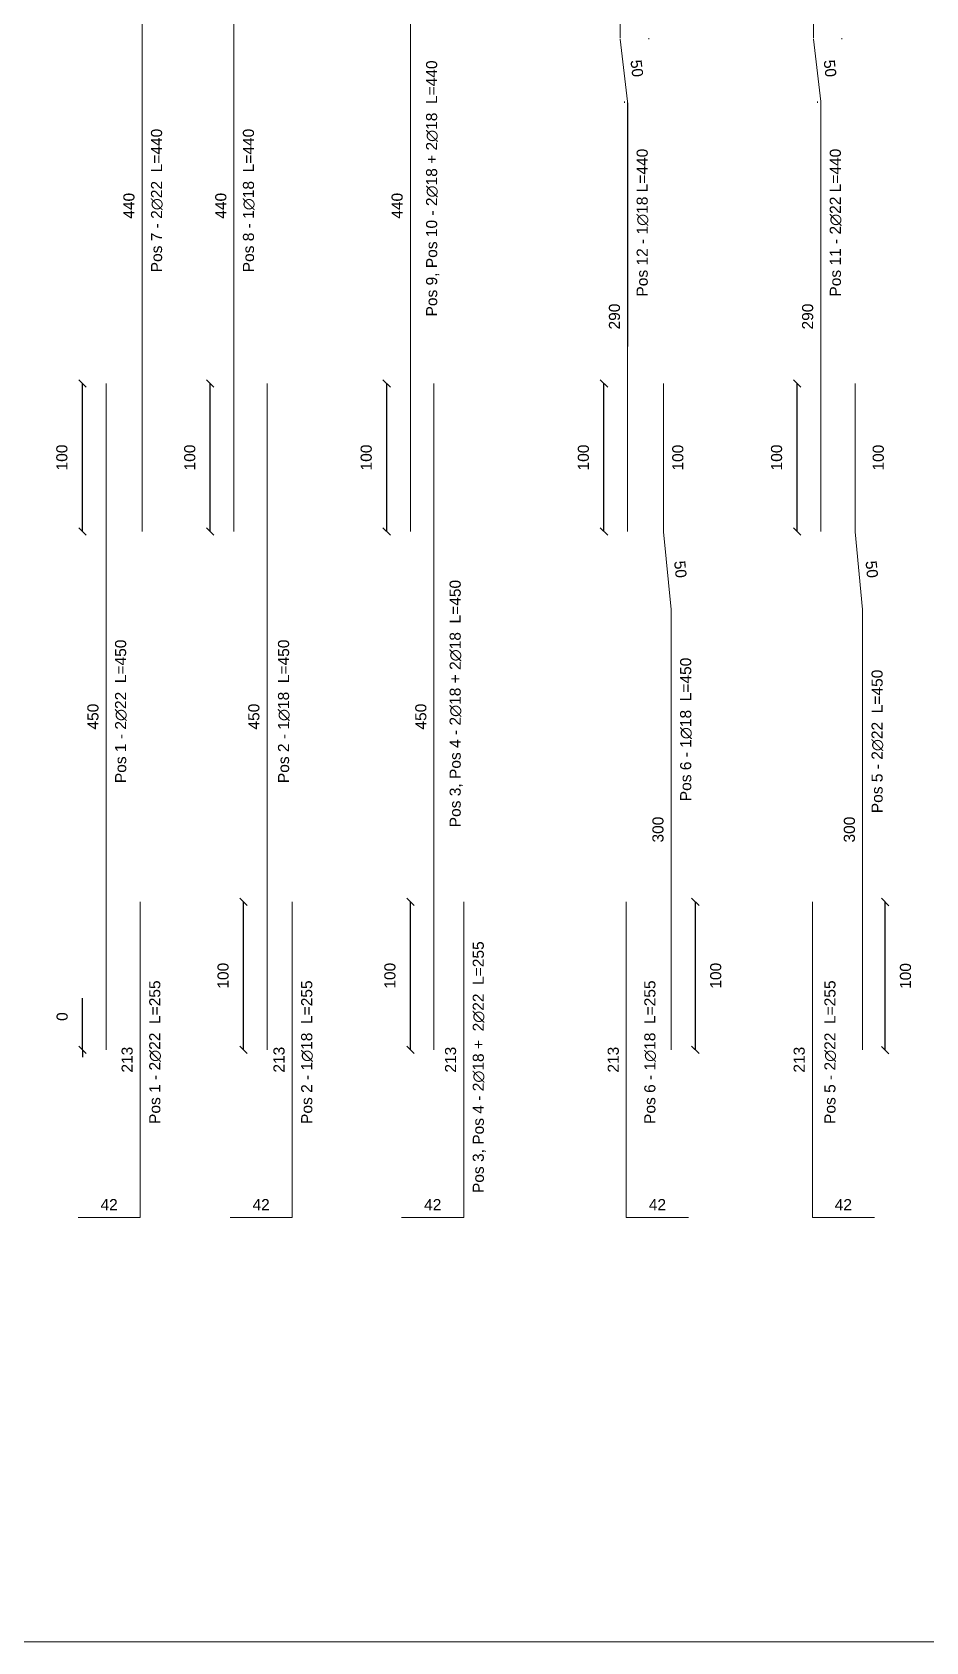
# Model space of a CAD drawing. Header units: millimetres. Extents: x -455371 to 117772, y -78417 to 116564.
# Drawn here: x -448724 to -442687, y 47891 to 58762 of the extents above; entities that cross this region are included whole.
import ezdxf

# ---------------------------------------------------------------- set-up
doc = ezdxf.new("R2010")
doc.units = ezdxf.units.MM
doc.layers.get('0').update_dxf_attribs({"color": 255})
for name, color, linetype, lineweight in [('armature', 5, 'Continuous', 18), ('quote', 5, 'Continuous', 15), ('Scritte', 7, 'Continuous', 15)]:
    doc.layers.add(name, color=color, linetype=linetype, lineweight=lineweight)
doc.styles.get("Standard").update_dxf_attribs({"font": 'arial.ttf'})
doc.dimstyles.new('per distinte 1 a 50', dxfattribs={"dimtxt": 75, "dimasz": 150, "dimexe": 0.18, "dimexo": 250, "dimgap": 50, "dimtad": 1, "dimdec": 0, "dimlfac": 0.1, "dimzin": 0, "dimdsep": 46, "dimtxsty": 'Standard', "dimblk": 'NONE', "dimcen": 0, "dimse1": 1, "dimse2": 1, "dimsd1": 1, "dimsd2": 1, "dimadec": 0, "dimazin": 0, "dimtfac": 1, "dimtdec": 0, "dimtix": 1, "dimtofl": 0, "dimtmove": 0, "dimatfit": 3, "dimldrblk": 'NONE', "dimfxl": 250, "dimfxlon": 1, "dimtolj": 1, "dimtzin": 0, "dimarcsym": 2})
doc.dimstyles.new('scala1 a 50', dxfattribs={"dimtxt": 75, "dimasz": 50, "dimexe": 0.18, "dimexo": 250, "dimgap": 100, "dimtad": 2, "dimdec": 0, "dimlfac": 0.1, "dimzin": 0, "dimdsep": 46, "dimtxsty": 'Standard', "dimblk": 'OBLIQUE', "dimcen": -100, "dimadec": 0, "dimazin": 0, "dimtfac": 1, "dimtdec": 0, "dimtofl": 0, "dimtmove": 0, "dimatfit": 3, "dimfxl": 250, "dimfxlon": 1, "dimtolj": 1, "dimtzin": 0, "dimarcsym": 0})

# ---------------------------------------------------------------- blocks, each defined once
blk = doc.blocks.new('*D2975')
at = {"layer": 'Defpoints', "color": 0, "transparency": 16777216}
for p in [(-447994, 52889), (-447994, 50756), (-447994, 50756)]:
    blk.add_point(p, dxfattribs=at)
at = {"layer": 'quote', "color": 0, "transparency": 16777216, "insert": (-448082, 51822), "char_height": 75, "attachment_point": 5, "rotation": 90}
blk.add_mtext('\\A1;213', dxfattribs=at)
blk = doc.blocks.new('_None')
blk = doc.blocks.new('*D2976')
at = {"layer": 'Defpoints', "color": 0, "transparency": 16777216}
for p in [(-448414, 50756), (-447994, 50756), (-447994, 50756)]:
    blk.add_point(p, dxfattribs=at)
at = {"layer": 'quote', "color": 0, "transparency": 16777216, "insert": (-448204, 50843), "char_height": 75, "attachment_point": 5}
blk.add_mtext('\\A1;42', dxfattribs=at)
blk = doc.blocks.new('*D2977')
at = {"layer": 'Defpoints', "color": 0, "transparency": 16777216}
for p in [(-444710, 50756), (-444710, 50756), (-444290, 50756)]:
    blk.add_point(p, dxfattribs=at)
at = {"layer": 'quote', "color": 0, "transparency": 16777216, "insert": (-444500, 50843), "char_height": 75, "attachment_point": 5}
blk.add_mtext('\\A1;42', dxfattribs=at)
blk = doc.blocks.new('*D2741')
at = {"layer": 'Defpoints', "color": 0, "transparency": 16777216}
for p in [(-444407, 54864), (-444408, 51889), (-444408, 51889)]:
    blk.add_point(p, dxfattribs=at)
at = {"layer": 'quote', "color": 0, "transparency": 16777216, "insert": (-444496, 53376), "char_height": 75, "attachment_point": 5, "rotation": 90}
blk.add_mtext('\\A1;300', dxfattribs=at)
blk = doc.blocks.new('*D2742')
at = {"layer": 'Defpoints', "color": 0, "transparency": 16777216}
for p in [(-448224, 56389), (-448224, 51889), (-448224, 51889)]:
    blk.add_point(p, dxfattribs=at)
at = {"layer": 'quote', "color": 0, "transparency": 16777216, "insert": (-448313, 54139), "char_height": 75, "attachment_point": 5, "rotation": 90}
blk.add_mtext('\\A1;450', dxfattribs=at)
blk = doc.blocks.new('*D2978')
at = {"layer": 'Defpoints', "color": 0, "transparency": 16777216}
for p in [(-444458, 55387), (-444458, 55387), (-444407, 54864)]:
    blk.add_point(p, dxfattribs=at)
at = {"layer": 'quote', "color": 0, "transparency": 16777216, "insert": (-444345, 55134), "char_height": 75, "attachment_point": 5, "rotation": 275.5541}
blk.add_mtext('\\A1;50', dxfattribs=at)
blk = doc.blocks.new('*D2743')
at = {"layer": 'Defpoints', "color": 0, "transparency": 16777216}
for p in [(-444458, 56389), (-444274, 56389), (-444458, 55387)]:
    blk.add_point(p, dxfattribs=at)
at = {"layer": 'quote', "color": 0, "transparency": 16777216, "insert": (-444362, 55888), "char_height": 75, "attachment_point": 5, "rotation": 90}
blk.add_mtext('\\A1;100', dxfattribs=at)
blk = doc.blocks.new('*D2744')
at = {"layer": 'Defpoints', "color": 0, "transparency": 16777216}
for p in [(-447982, 59789), (-447982, 55389), (-447982, 55389)]:
    blk.add_point(p, dxfattribs=at)
at = {"layer": 'quote', "color": 0, "transparency": 16777216, "insert": (-448070, 57589), "char_height": 75, "attachment_point": 5, "rotation": 90}
blk.add_mtext('\\A1;440', dxfattribs=at)
blk = doc.blocks.new('*D2738')
at = {"layer": 'Defpoints', "color": 0, "transparency": 16777216}
for p in [(-444701, 58293), (-444701, 55389), (-444701, 55389)]:
    blk.add_point(p, dxfattribs=at)
at = {"layer": 'quote', "color": 0, "transparency": 16777216, "insert": (-444790, 56841), "char_height": 75, "attachment_point": 5, "rotation": 90}
blk.add_mtext('\\A1;290', dxfattribs=at)
blk = doc.blocks.new('*D2979')
at = {"layer": 'Defpoints', "color": 0, "transparency": 16777216}
for p in [(-444752, 58722), (-444751, 58722), (-444701, 58293)]:
    blk.add_point(p, dxfattribs=at)
at = {"layer": 'quote', "color": 0, "transparency": 16777216, "insert": (-444639, 58517), "char_height": 75, "attachment_point": 5, "rotation": 276.6072}
blk.add_mtext('\\A1;50', dxfattribs=at)
blk = doc.blocks.new('*D2755')
at = {"layer": 'Defpoints', "color": 0, "transparency": 16777216}
for p in [(-447137, 56389), (-447137, 51889), (-447137, 51889)]:
    blk.add_point(p, dxfattribs=at)
at = {"layer": 'quote', "color": 0, "transparency": 16777216, "insert": (-447226, 54139), "char_height": 75, "attachment_point": 5, "rotation": 90}
blk.add_mtext('\\A1;450', dxfattribs=at)
blk = doc.blocks.new('*D2756')
at = {"layer": 'Defpoints', "color": 0, "transparency": 16777216}
for p in [(-446010, 56389), (-446010, 51889), (-446010, 51889)]:
    blk.add_point(p, dxfattribs=at)
at = {"layer": 'quote', "color": 0, "transparency": 16777216, "insert": (-446098, 54139), "char_height": 75, "attachment_point": 5, "rotation": 90}
blk.add_mtext('\\A1;450', dxfattribs=at)
blk = doc.blocks.new('*D2982')
at = {"layer": 'Defpoints', "color": 0, "transparency": 16777216}
for p in [(-446967, 52889), (-446967, 50756), (-446967, 50756)]:
    blk.add_point(p, dxfattribs=at)
at = {"layer": 'quote', "color": 0, "transparency": 16777216, "insert": (-447056, 51822), "char_height": 75, "attachment_point": 5, "rotation": 90}
blk.add_mtext('\\A1;213', dxfattribs=at)
blk = doc.blocks.new('*D2983')
at = {"layer": 'Defpoints', "color": 0, "transparency": 16777216}
for p in [(-447387, 50756), (-446967, 50756), (-446967, 50756)]:
    blk.add_point(p, dxfattribs=at)
at = {"layer": 'quote', "color": 0, "transparency": 16777216, "insert": (-447177, 50843), "char_height": 75, "attachment_point": 5}
blk.add_mtext('\\A1;42', dxfattribs=at)
blk = doc.blocks.new('*D2984')
at = {"layer": 'Defpoints', "color": 0, "transparency": 16777216}
for p in [(-445808, 52889), (-445808, 50756), (-445808, 50756)]:
    blk.add_point(p, dxfattribs=at)
at = {"layer": 'quote', "color": 0, "transparency": 16777216, "insert": (-445897, 51822), "char_height": 75, "attachment_point": 5, "rotation": 90}
blk.add_mtext('\\A1;213', dxfattribs=at)
blk = doc.blocks.new('*D2985')
at = {"layer": 'Defpoints', "color": 0, "transparency": 16777216}
for p in [(-446228, 50756), (-445808, 50756), (-445808, 50756)]:
    blk.add_point(p, dxfattribs=at)
at = {"layer": 'quote', "color": 0, "transparency": 16777216, "insert": (-446018, 50843), "char_height": 75, "attachment_point": 5}
blk.add_mtext('\\A1;42', dxfattribs=at)
blk = doc.blocks.new('*D2986')
at = {"layer": 'Defpoints', "color": 0, "transparency": 16777216}
for p in [(-443454, 50756), (-443454, 50756), (-443034, 50756)]:
    blk.add_point(p, dxfattribs=at)
at = {"layer": 'quote', "color": 0, "transparency": 16777216, "insert": (-443244, 50843), "char_height": 75, "attachment_point": 5}
blk.add_mtext('\\A1;42', dxfattribs=at)
blk = doc.blocks.new('*D2757')
at = {"layer": 'Defpoints', "color": 0, "transparency": 16777216}
for p in [(-444710, 52889), (-444710, 50756), (-444710, 50756)]:
    blk.add_point(p, dxfattribs=at)
at = {"layer": 'quote', "color": 0, "transparency": 16777216, "insert": (-444798, 51822), "char_height": 75, "attachment_point": 5, "rotation": 90}
blk.add_mtext('\\A1;213', dxfattribs=at)
blk = doc.blocks.new('*D2758')
at = {"layer": 'Defpoints', "color": 0, "transparency": 16777216}
for p in [(-443454, 52889), (-443454, 50756), (-443454, 50756)]:
    blk.add_point(p, dxfattribs=at)
at = {"layer": 'quote', "color": 0, "transparency": 16777216, "insert": (-443542, 51822), "char_height": 75, "attachment_point": 5, "rotation": 90}
blk.add_mtext('\\A1;213', dxfattribs=at)
blk = doc.blocks.new('_Oblique')
at = {"color": 0, "linetype": 'ByBlock', "lineweight": -2}
blk.add_line((-0.5, -0.5), (0.5, 0.5), dxfattribs=at)
blk = doc.blocks.new('*D2987')
at = {"layer": 'Defpoints', "color": 0, "transparency": 16777216}
for p in [(-448383, 51889), (-448224, 51889), (-448224, 51889)]:
    blk.add_point(p, dxfattribs=at)
at = {"layer": 'quote', "color": 0, "lineweight": -2, "transparency": 16777216}
for q in [(-448383, 52237), (-448383, 51889), (-448383, 51889), (-448383, 51839)]:
    blk.add_line((-448383, 51889), q, dxfattribs=at)
at = {"layer": 'quote', "color": 0, "lineweight": -2, "transparency": 16777216, "xscale": 50, "yscale": 50, "zscale": 50}
for rotation in [90, 270]:
    blk.add_blockref('_Oblique', (-448383, 51889), dxfattribs=dict(at, rotation=rotation))
at = {"layer": 'quote', "color": 0, "transparency": 16777216, "insert": (-448521, 52113), "char_height": 75, "attachment_point": 5, "rotation": 90}
blk.add_mtext('\\A1;0', dxfattribs=at)
blk = doc.blocks.new('*D2747')
at = {"layer": 'Defpoints', "color": 0, "transparency": 16777216}
for p in [(-443114, 54864), (-443115, 51889), (-443115, 51889)]:
    blk.add_point(p, dxfattribs=at)
at = {"layer": 'quote', "color": 0, "transparency": 16777216, "insert": (-443203, 53376), "char_height": 75, "attachment_point": 5, "rotation": 90}
blk.add_mtext('\\A1;300', dxfattribs=at)
blk = doc.blocks.new('*D2988')
at = {"layer": 'Defpoints', "color": 0, "transparency": 16777216}
for p in [(-443165, 55387), (-443165, 55387), (-443114, 54864)]:
    blk.add_point(p, dxfattribs=at)
at = {"layer": 'quote', "color": 0, "transparency": 16777216, "insert": (-443052, 55134), "char_height": 75, "attachment_point": 5, "rotation": 275.5541}
blk.add_mtext('\\A1;50', dxfattribs=at)
blk = doc.blocks.new('*D2748')
at = {"layer": 'Defpoints', "color": 0, "transparency": 16777216}
for p in [(-443165, 56389), (-442920, 56389), (-443165, 55387)]:
    blk.add_point(p, dxfattribs=at)
at = {"layer": 'quote', "color": 0, "transparency": 16777216, "insert": (-443008, 55888), "char_height": 75, "attachment_point": 5, "rotation": 90}
blk.add_mtext('\\A1;100', dxfattribs=at)
blk = doc.blocks.new('*D2749')
at = {"layer": 'Defpoints', "color": 0, "transparency": 16777216}
for p in [(-443396, 58293), (-443396, 55389), (-443396, 55389)]:
    blk.add_point(p, dxfattribs=at)
at = {"layer": 'quote', "color": 0, "transparency": 16777216, "insert": (-443485, 56841), "char_height": 75, "attachment_point": 5, "rotation": 90}
blk.add_mtext('\\A1;290', dxfattribs=at)
blk = doc.blocks.new('*D2989')
at = {"layer": 'Defpoints', "color": 0, "transparency": 16777216}
for p in [(-443447, 58722), (-443446, 58722), (-443396, 58293)]:
    blk.add_point(p, dxfattribs=at)
at = {"layer": 'quote', "color": 0, "transparency": 16777216, "insert": (-443334, 58517), "char_height": 75, "attachment_point": 5, "rotation": 276.6072}
blk.add_mtext('\\A1;50', dxfattribs=at)
blk = doc.blocks.new('*D2768')
at = {"layer": 'Defpoints', "color": 0, "transparency": 16777216}
for p in [(-447296, 52889), (-447137, 52889), (-447137, 51889)]:
    blk.add_point(p, dxfattribs=at)
at = {"layer": 'quote', "color": 0, "lineweight": -2, "transparency": 16777216}
for p, q in [((-447296, 52889), (-447296, 52889)), ((-447296, 51889), (-447296, 52889)), ((-447296, 51889), (-447296, 51889))]:
    blk.add_line(p, q, dxfattribs=at)
at = {"layer": 'quote', "color": 0, "lineweight": -2, "transparency": 16777216, "xscale": 50, "yscale": 50, "zscale": 50}
for p, rotation in [((-447296, 52889), 90), ((-447296, 51889), 270)]:
    blk.add_blockref('_Oblique', p, dxfattribs=dict(at, rotation=rotation))
at = {"layer": 'quote', "color": 0, "transparency": 16777216, "insert": (-447434, 52389), "char_height": 75, "attachment_point": 5, "rotation": 90}
blk.add_mtext('\\A1;100', dxfattribs=at)
blk = doc.blocks.new('*D2769')
at = {"layer": 'Defpoints', "color": 0, "transparency": 16777216}
for p in [(-446169, 52889), (-446010, 52889), (-446010, 51889)]:
    blk.add_point(p, dxfattribs=at)
at = {"layer": 'quote', "color": 0, "lineweight": -2, "transparency": 16777216}
for p, q in [((-446169, 52889), (-446169, 52889)), ((-446169, 51889), (-446169, 52889)), ((-446169, 51889), (-446169, 51889))]:
    blk.add_line(p, q, dxfattribs=at)
at = {"layer": 'quote', "color": 0, "lineweight": -2, "transparency": 16777216, "xscale": 50, "yscale": 50, "zscale": 50}
for p, rotation in [((-446169, 52889), 90), ((-446169, 51889), 270)]:
    blk.add_blockref('_Oblique', p, dxfattribs=dict(at, rotation=rotation))
at = {"layer": 'quote', "color": 0, "transparency": 16777216, "insert": (-446307, 52389), "char_height": 75, "attachment_point": 5, "rotation": 90}
blk.add_mtext('\\A1;100', dxfattribs=at)
blk = doc.blocks.new('*D2770')
at = {"layer": 'Defpoints', "color": 0, "transparency": 16777216}
for p in [(-444408, 52889), (-444244, 52889), (-444408, 51889)]:
    blk.add_point(p, dxfattribs=at)
at = {"layer": 'quote', "color": 0, "lineweight": -2, "transparency": 16777216}
for p, q in [((-444244, 52889), (-444244, 52889)), ((-444244, 51889), (-444244, 52889)), ((-444244, 51889), (-444244, 51889))]:
    blk.add_line(p, q, dxfattribs=at)
at = {"layer": 'quote', "color": 0, "lineweight": -2, "transparency": 16777216, "xscale": 50, "yscale": 50, "zscale": 50}
for p, rotation in [((-444244, 52889), 90), ((-444244, 51889), 270)]:
    blk.add_blockref('_Oblique', p, dxfattribs=dict(at, rotation=rotation))
at = {"layer": 'quote', "color": 0, "transparency": 16777216, "insert": (-444106, 52389), "char_height": 75, "attachment_point": 5, "rotation": 90}
blk.add_mtext('\\A1;100', dxfattribs=at)
blk = doc.blocks.new('*D2765')
at = {"layer": 'Defpoints', "color": 0, "transparency": 16777216}
for p in [(-443115, 52887), (-442962, 52887), (-443115, 51887)]:
    blk.add_point(p, dxfattribs=at)
at = {"layer": 'quote', "color": 0, "lineweight": -2, "transparency": 16777216}
for p, q in [((-442962, 52887), (-442962, 52887)), ((-442962, 51887), (-442962, 52887)), ((-442962, 51887), (-442962, 51887))]:
    blk.add_line(p, q, dxfattribs=at)
at = {"layer": 'quote', "color": 0, "lineweight": -2, "transparency": 16777216, "xscale": 50, "yscale": 50, "zscale": 50}
for p, rotation in [((-442962, 52887), 90), ((-442962, 51887), 270)]:
    blk.add_blockref('_Oblique', p, dxfattribs=dict(at, rotation=rotation))
at = {"layer": 'quote', "color": 0, "transparency": 16777216, "insert": (-442824, 52387), "char_height": 75, "attachment_point": 5, "rotation": 90}
blk.add_mtext('\\A1;100', dxfattribs=at)
blk = doc.blocks.new('*D2766')
at = {"layer": 'Defpoints', "color": 0, "transparency": 16777216}
for p in [(-444751, 59789), (-444751, 58722), (-444751, 58722)]:
    blk.add_point(p, dxfattribs=at)
at = {"layer": 'quote', "color": 0, "transparency": 16777216, "insert": (-444839, 59255), "char_height": 75, "attachment_point": 5, "rotation": 90}
blk.add_mtext('\\A1;100', dxfattribs=at)
blk = doc.blocks.new('*D2767')
at = {"layer": 'Defpoints', "color": 0, "transparency": 16777216}
for p in [(-443446, 59789), (-443446, 58722), (-443446, 58722)]:
    blk.add_point(p, dxfattribs=at)
at = {"layer": 'quote', "color": 0, "transparency": 16777216, "insert": (-443534, 59255), "char_height": 75, "attachment_point": 5, "rotation": 90}
blk.add_mtext('\\A1;100', dxfattribs=at)
blk = doc.blocks.new('*D2759')
at = {"layer": 'Defpoints', "color": 0, "transparency": 16777216}
for p in [(-447361, 59789), (-447361, 55389), (-447361, 55389)]:
    blk.add_point(p, dxfattribs=at)
at = {"layer": 'quote', "color": 0, "transparency": 16777216, "insert": (-447449, 57589), "char_height": 75, "attachment_point": 5, "rotation": 90}
blk.add_mtext('\\A1;440', dxfattribs=at)
blk = doc.blocks.new('*D2992')
at = {"layer": 'Defpoints', "color": 0, "transparency": 16777216}
for p in [(-448384, 56389), (-448224, 56389), (-448224, 55389)]:
    blk.add_point(p, dxfattribs=at)
at = {"layer": 'quote', "color": 0, "lineweight": -2, "transparency": 16777216}
for p, q in [((-448384, 56389), (-448385, 56389)), ((-448384, 55389), (-448384, 56389)), ((-448384, 55389), (-448385, 55389))]:
    blk.add_line(p, q, dxfattribs=at)
at = {"layer": 'quote', "color": 0, "lineweight": -2, "transparency": 16777216, "xscale": 50, "yscale": 50, "zscale": 50}
for p, rotation in [((-448384, 56389), 90), ((-448384, 55389), 270)]:
    blk.add_blockref('_Oblique', p, dxfattribs=dict(at, rotation=rotation))
at = {"layer": 'quote', "color": 0, "transparency": 16777216, "insert": (-448523, 55889), "char_height": 75, "attachment_point": 5, "rotation": 90}
blk.add_mtext('\\A1;100', dxfattribs=at)
blk = doc.blocks.new('*D2760')
at = {"layer": 'Defpoints', "color": 0, "transparency": 16777216}
for p in [(-446169, 59789), (-446169, 55389), (-446169, 55389)]:
    blk.add_point(p, dxfattribs=at)
at = {"layer": 'quote', "color": 0, "transparency": 16777216, "insert": (-446258, 57589), "char_height": 75, "attachment_point": 5, "rotation": 90}
blk.add_mtext('\\A1;440', dxfattribs=at)
blk = doc.blocks.new('*D2761')
at = {"layer": 'Defpoints', "color": 0, "transparency": 16777216}
for p in [(-447521, 56389), (-447361, 56389), (-447361, 55389)]:
    blk.add_point(p, dxfattribs=at)
at = {"layer": 'quote', "color": 0, "lineweight": -2, "transparency": 16777216}
for p, q in [((-447521, 56389), (-447521, 56389)), ((-447521, 55389), (-447521, 56389)), ((-447521, 55389), (-447521, 55389))]:
    blk.add_line(p, q, dxfattribs=at)
at = {"layer": 'quote', "color": 0, "lineweight": -2, "transparency": 16777216, "xscale": 50, "yscale": 50, "zscale": 50}
for p, rotation in [((-447521, 56389), 90), ((-447521, 55389), 270)]:
    blk.add_blockref('_Oblique', p, dxfattribs=dict(at, rotation=rotation))
at = {"layer": 'quote', "color": 0, "transparency": 16777216, "insert": (-447659, 55889), "char_height": 75, "attachment_point": 5, "rotation": 90}
blk.add_mtext('\\A1;100', dxfattribs=at)
blk = doc.blocks.new('*D2762')
at = {"layer": 'Defpoints', "color": 0, "transparency": 16777216}
for p in [(-446329, 56389), (-446169, 56389), (-446169, 55389)]:
    blk.add_point(p, dxfattribs=at)
at = {"layer": 'quote', "color": 0, "lineweight": -2, "transparency": 16777216}
for p, q in [((-446329, 56389), (-446329, 56389)), ((-446329, 55389), (-446329, 56389)), ((-446329, 55389), (-446329, 55389))]:
    blk.add_line(p, q, dxfattribs=at)
at = {"layer": 'quote', "color": 0, "lineweight": -2, "transparency": 16777216, "xscale": 50, "yscale": 50, "zscale": 50}
for p, rotation in [((-446329, 56389), 90), ((-446329, 55389), 270)]:
    blk.add_blockref('_Oblique', p, dxfattribs=dict(at, rotation=rotation))
at = {"layer": 'quote', "color": 0, "transparency": 16777216, "insert": (-446467, 55889), "char_height": 75, "attachment_point": 5, "rotation": 90}
blk.add_mtext('\\A1;100', dxfattribs=at)
blk = doc.blocks.new('*D2763')
at = {"layer": 'Defpoints', "color": 0, "transparency": 16777216}
for p in [(-444861, 56389), (-444701, 56389), (-444701, 55389)]:
    blk.add_point(p, dxfattribs=at)
at = {"layer": 'quote', "color": 0, "lineweight": -2, "transparency": 16777216}
for p, q in [((-444861, 56389), (-444861, 56389)), ((-444861, 55389), (-444861, 56389)), ((-444861, 55389), (-444861, 55389))]:
    blk.add_line(p, q, dxfattribs=at)
at = {"layer": 'quote', "color": 0, "lineweight": -2, "transparency": 16777216, "xscale": 50, "yscale": 50, "zscale": 50}
for p, rotation in [((-444861, 56389), 90), ((-444861, 55389), 270)]:
    blk.add_blockref('_Oblique', p, dxfattribs=dict(at, rotation=rotation))
at = {"layer": 'quote', "color": 0, "transparency": 16777216, "insert": (-445000, 55889), "char_height": 75, "attachment_point": 5, "rotation": 90}
blk.add_mtext('\\A1;100', dxfattribs=at)
blk = doc.blocks.new('*D2764')
at = {"layer": 'Defpoints', "color": 0, "transparency": 16777216}
for p in [(-443556, 56389), (-443396, 56389), (-443396, 55389)]:
    blk.add_point(p, dxfattribs=at)
at = {"layer": 'quote', "color": 0, "lineweight": -2, "transparency": 16777216}
for p, q in [((-443556, 56389), (-443556, 56389)), ((-443556, 55389), (-443556, 56389)), ((-443556, 55389), (-443556, 55389))]:
    blk.add_line(p, q, dxfattribs=at)
at = {"layer": 'quote', "color": 0, "lineweight": -2, "transparency": 16777216, "xscale": 50, "yscale": 50, "zscale": 50}
for p, rotation in [((-443556, 56389), 90), ((-443556, 55389), 270)]:
    blk.add_blockref('_Oblique', p, dxfattribs=dict(at, rotation=rotation))
at = {"layer": 'quote', "color": 0, "transparency": 16777216, "insert": (-443695, 55889), "char_height": 75, "attachment_point": 5, "rotation": 90}
blk.add_mtext('\\A1;100', dxfattribs=at)

msp = doc.modelspace()

# ---------------------------------------------------------------- linework, layer by layer
at = {"layer": 'armature'}
for p, q in [((-444751.2, 58721.6), (-444751.2, 59788.5)), ((-443446.1, 58721.6), (-443446.1, 59788.5)), ((-444701.5, 58292.6), (-444750.7, 58713.5)), ((-443396.4, 58292.6), (-443445.6, 58713.5)), ((-444701.1, 56638.5), (-444701.1, 58285.5)), ((-443396, 56638.5), (-443396, 58285.5)), ((-448224.5, 56388.5), (-448224.5, 51888.5)), ((-447137.3, 56388.5), (-447137.3, 51888.5)), ((-446010.2, 56388.5), (-446010.2, 51888.5)), ((-444458, 55387.5), (-444458, 56388.5)), ((-443165, 55387.5), (-443165, 56388.5)), ((-444458, 55387.5), (-444407, 54863.5)), ((-443165, 55387.5), (-443114.1, 54863.5)), ((-444407, 54863.5), (-444408, 51888.5)), ((-443114.1, 54863.5), (-443115.1, 51888.5)), ((-447993.7, 50755.5), (-447993.7, 52888.5)), ((-446967.3, 50755.5), (-446967.3, 52888.5)), ((-445808.3, 50755.5), (-445808.3, 52888.5)), ((-444710.2, 50755.5), (-444710.2, 52888.5)), ((-443453.5, 50755.5), (-443453.5, 52888.5))]:
    msp.add_line(p, q, dxfattribs=at)
for points in [[(-447981.8, 59788.5), (-447981.8, 55388.5)], [(-447360.8, 59788.5), (-447360.8, 55388.5)], [(-446169.2, 59788.5), (-446169.2, 55388.5)], [(-444701.5, 58292.6), (-444701.5, 55388.5)], [(-443396.4, 58292.6), (-443396.4, 55388.5)], [(-447993.7, 50755.5), (-448413.7, 50755.5)], [(-446967.3, 50755.5), (-447387.3, 50755.5)], [(-445808.3, 50755.5), (-446228.3, 50755.5)], [(-444710.2, 50755.5), (-444290.2, 50755.5)], [(-443453.5, 50755.5), (-443033.5, 50755.5)]]:
    msp.add_lwpolyline(points, dxfattribs=at)
for centre, start, end in [((-444489.2, 58721.6), 180, 186.67007), ((-443184.1, 58721.6), 180, 186.67007), ((-444793.1, 58285.4), 0, 6.66249), ((-444771.1, 58285.5), 360, 5.76912), ((-443488, 58285.4), 0, 6.66249), ((-443466, 58285.5), 360, 5.76912)]:
    msp.add_arc(centre, 70, start, end, dxfattribs=at)
at = {"layer": 'quote'}
msp.add_lwpolyline([(-455370.7, 70223.3), (-403722.5, 70223.3), (-403722.5, 47890.5), (-455370.7, 47890.5)], close=True, dxfattribs=at)

# ---------------------------------------------------------------- texts
at = {"layer": 'Scritte', "char_height": 75, "rotation": 90}
for s, width, heights, insert, attachment_point in [('Pos 9, Pos 10 - 2∅18 + 2∅18  L=440', 1872.833, [92.6], (-445974.1, 56841.6), 7), ('Pos 7 - 2∅22  L=440', 995.998, [0], (-447921.3, 57139.9), 1), ('Pos 8 - 1∅18  L=440', 995.998, [0], (-447300.3, 57139.9), 1), ('Pos 12 - 1∅18 L=440 ', 1136.46, [0], (-444640.6, 56975.8), 1), ('Pos 11 - 2∅22 L=440 ', 1136.46, [0], (-443335.9, 56975.8), 1), ('Pos 3, Pos 4 - 2∅18 + 2∅18  L=450', 1872.833, [92.6], (-445815, 53391.6), 7), ('Pos 1 - 2∅22  L=450', 995.998, [0], (-448164, 53689.9), 1), ('Pos 2 - 1∅18  L=450', 995.998, [0], (-446983.4, 53689.9), 7), ('Pos 6 - 1∅18  L=450', 1064.029, [0], (-444346.8, 53567.6), 1), ('Pos 5 - 2∅22  L=450', 1056.376, [0], (-443053.8, 53486.7), 1), ('Pos 3, Pos 4 - 2∅18 +  2∅22  L=255', 1724.078, [0], (-445747.8, 50921.4), 1), ('Pos 1 - 2∅22  L=255', 1174.173, [0], (-447933.2, 51388), 1), ('Pos 2 - 1∅18  L=255', 1174.173, [0], (-446906.8, 51388), 1), ('Pos 6 - 1∅18  L=255', 1174.173, [80.8], (-444508.9, 51388), 7), ('Pos 5 - 2∅22  L=255', 1174.173, [80.8], (-443292.4, 51388), 7)]:
    msp.add_mtext_dynamic_manual_height_columns(s, width=width, gutter_width=12.5, heights=heights, dxfattribs=dict(at, insert=insert, attachment_point=attachment_point))

# ---------------------------------------------------------------- dimensions: what is measured, and where the dimension line sits
at = {"layer": 'quote'}
for base, p1, p2, angle, dimstyle, picture, middle in [((-447981.8, 55388.5), (-447981.8, 59788.5), (-447981.8, 55388.5), 90, 'per distinte 1 a 50', '*D2744', (-448070.1, 57588.5)), ((-447360.8, 55388.5), (-447360.8, 59788.5), (-447360.8, 55388.5), 90, 'per distinte 1 a 50', '*D2759', (-447449.1, 57588.5)), ((-446169.2, 55388.5), (-446169.2, 59788.5), (-446169.2, 55388.5), 90, 'per distinte 1 a 50', '*D2760', (-446257.5, 57588.5)), ((-444701.5, 55388.5), (-444701.5, 58292.6), (-444701.5, 55388.5), 90, 'per distinte 1 a 50', '*D2738', (-444789.7, 56840.5)), ((-443396.4, 55388.5), (-443396.4, 58292.6), (-443396.4, 55388.5), 90, 'per distinte 1 a 50', '*D2749', (-443484.7, 56840.5)), ((-448384.3, 56388.5), (-448224.5, 55388.5), (-448224.5, 56388.5), 90, 'scala1 a 50', '*D2992', (-448522.6, 55888.5)), ((-448224.5, 51888.5), (-448224.5, 56388.5), (-448224.5, 51888.5), 90, 'per distinte 1 a 50', '*D2742', (-448312.8, 54138.5)), ((-447520.6, 56388.5), (-447360.8, 55388.5), (-447360.8, 56388.5), 90, 'scala1 a 50', '*D2761', (-447658.9, 55888.5)), ((-447137.3, 51888.5), (-447137.3, 56388.5), (-447137.3, 51888.5), 90, 'per distinte 1 a 50', '*D2755', (-447225.6, 54138.5)), ((-446329.1, 56388.5), (-446169.2, 55388.5), (-446169.2, 56388.5), 90, 'scala1 a 50', '*D2762', (-446467.4, 55888.5)), ((-446010.2, 51888.5), (-446010.2, 56388.5), (-446010.2, 51888.5), 90, 'per distinte 1 a 50', '*D2756', (-446098.5, 54138.5)), ((-444861.3, 56388.5), (-444701.5, 55388.5), (-444701.5, 56388.5), 90, 'scala1 a 50', '*D2763', (-444999.6, 55888.5)), ((-443556.2, 56388.5), (-443396.4, 55388.5), (-443396.4, 56388.5), 90, 'scala1 a 50', '*D2764', (-443694.5, 55888.5)), ((-447993.7, 50755.5), (-447993.7, 52888.5), (-447993.7, 50755.5), 90, 'per distinte 1 a 50', '*D2975', (-448082, 51822)), ((-447296, 52888.5), (-447137.3, 51888.5), (-447137.3, 52888.5), 90, 'scala1 a 50', '*D2768', (-447434.3, 52388.5)), ((-446967.3, 50755.5), (-446967.3, 52888.5), (-446967.3, 50755.5), 90, 'per distinte 1 a 50', '*D2982', (-447055.6, 51822)), ((-446168.8, 52888.5), (-446010.2, 51888.5), (-446010.2, 52888.5), 90, 'scala1 a 50', '*D2769', (-446307.1, 52388.5)), ((-445808.3, 50755.5), (-445808.3, 52888.5), (-445808.3, 50755.5), 90, 'per distinte 1 a 50', '*D2984', (-445896.6, 51822)), ((-444710.2, 50755.5), (-444710.2, 52888.5), (-444710.2, 50755.5), 90, 'per distinte 1 a 50', '*D2757', (-444798.5, 51822)), ((-444244.5, 52888.5), (-444407.5, 51888.5), (-444407.7, 52888.5), 90, 'scala1 a 50', '*D2770', (-444106.2, 52388.5)), ((-443453.5, 50755.5), (-443453.5, 52888.5), (-443453.5, 50755.5), 90, 'per distinte 1 a 50', '*D2758', (-443541.9, 51822)), ((-442962.1, 52887.5), (-443114.7, 51887.5), (-443114.7, 52887.5), 90, 'scala1 a 50', '*D2765', (-442823.8, 52387.5)), ((-448383.1308723, 51888.5185519), (-448224.4909773, 51888.5185519), (-448224.4909773, 51888.5185519), 90, 'scala1 a 50', '*D2987', (-448521.4238464, 52112.9728493)), ((-444710.2, 50755.5), (-444290.2, 50755.5), (-444710.2, 50755.5), 180, 'per distinte 1 a 50', '*D2977', (-444500.2, 50843.2)), ((-443453.5, 50755.5), (-443033.5, 50755.5), (-443453.5, 50755.5), 180, 'per distinte 1 a 50', '*D2986', (-443243.5, 50843.2))]:
    dim = msp.add_linear_dim(base=base, p1=p1, p2=p2, angle=angle, dimstyle=dimstyle, dxfattribs=at)
    dim.commit()
    dim.dimension.update_dxf_attribs({"geometry": picture, "text_midpoint": middle})
for base, p1, p2, picture, middle in [((-444751.2, 58721.5), (-444751.2, 59788.5), (-444751.2, 58721.5), '*D2766', (-444839.4, 59255)), ((-443446.1, 58721.5), (-443446.1, 59788.5), (-443446.1, 58721.5), '*D2767', (-443534.4, 59255))]:
    dim = msp.add_linear_dim(base=base, p1=p1, p2=p2, angle=90, text='100', dimstyle='per distinte 1 a 50', dxfattribs=at)
    dim.commit()
    dim.dimension.update_dxf_attribs({"geometry": picture, "text_midpoint": middle})
for p1, p2, picture, middle in [((-444701.5, 58292.6), (-444751.2, 58721.6), '*D2979', (-444639.1, 58517.2)), ((-443396.4, 58292.6), (-443446.1, 58721.6), '*D2989', (-443334, 58517.2))]:
    dim = msp.add_aligned_dim(p1=p1, p2=p2, distance=0.5, text='50', dimstyle='per distinte 1 a 50', dxfattribs=at)
    dim.commit()
    dim.dimension.update_dxf_attribs({"geometry": picture, "text_midpoint": middle})
for base, p1, p2, picture, middle in [((-444274, 56388.5), (-444458, 55387.5), (-444458, 56388.5), '*D2743', (-444274, 55888)), ((-442919.7, 56388.5), (-443165, 55387.5), (-443165, 56388.5), '*D2748', (-442919.7, 55888))]:
    dim = msp.add_linear_dim(base=base, p1=p1, p2=p2, angle=90, dimstyle='per distinte 1 a 50', dxfattribs=at)
    dim.commit()
    dim.dimension.update_dxf_attribs({"geometry": picture, "text_midpoint": middle, "dimtype": 161})
for base, p1, p2, angle, text, picture, middle, dimtype in [((-444458, 55387.5), (-444407, 54863.5), (-444458, 55387.5), 95.55408, '50', '*D2978', (-444432.5, 55125.5), 161), ((-443165, 55387.5), (-443114.1, 54863.5), (-443165, 55387.5), 95.55408, '50', '*D2988', (-443139.6, 55125.5), 161), ((-444407.5, 51888.5), (-444407, 54863.5), (-444408, 51888.5), 90, '300', '*D2741', (-444407.5, 53376), 160), ((-443114.6, 51888.5), (-443114.1, 54863.5), (-443115.1, 51888.5), 90, '300', '*D2747', (-443114.6, 53376), 160)]:
    dim = msp.add_linear_dim(base=base, p1=p1, p2=p2, angle=angle, text=text, dimstyle='per distinte 1 a 50', dxfattribs=at)
    dim.commit()
    dim.dimension.update_dxf_attribs({"geometry": picture, "text_midpoint": middle, "dimtype": dimtype})
for base, p1, p2, picture, middle in [((-447993.7, 50755.5), (-448413.7, 50755.5), (-447993.7, 50755.5), '*D2976', (-448203.7, 50843.2)), ((-446967.3, 50755.5), (-447387.3, 50755.5), (-446967.3, 50755.5), '*D2983', (-447177.3, 50843.2)), ((-445808.3, 50755.5), (-446228.3, 50755.5), (-445808.3, 50755.5), '*D2985', (-446018.3, 50843.2))]:
    dim = msp.add_linear_dim(base=base, p1=p1, p2=p2, dimstyle='per distinte 1 a 50', dxfattribs=at)
    dim.commit()
    dim.dimension.update_dxf_attribs({"geometry": picture, "text_midpoint": middle})

doc.saveas('drawing.dxf')
